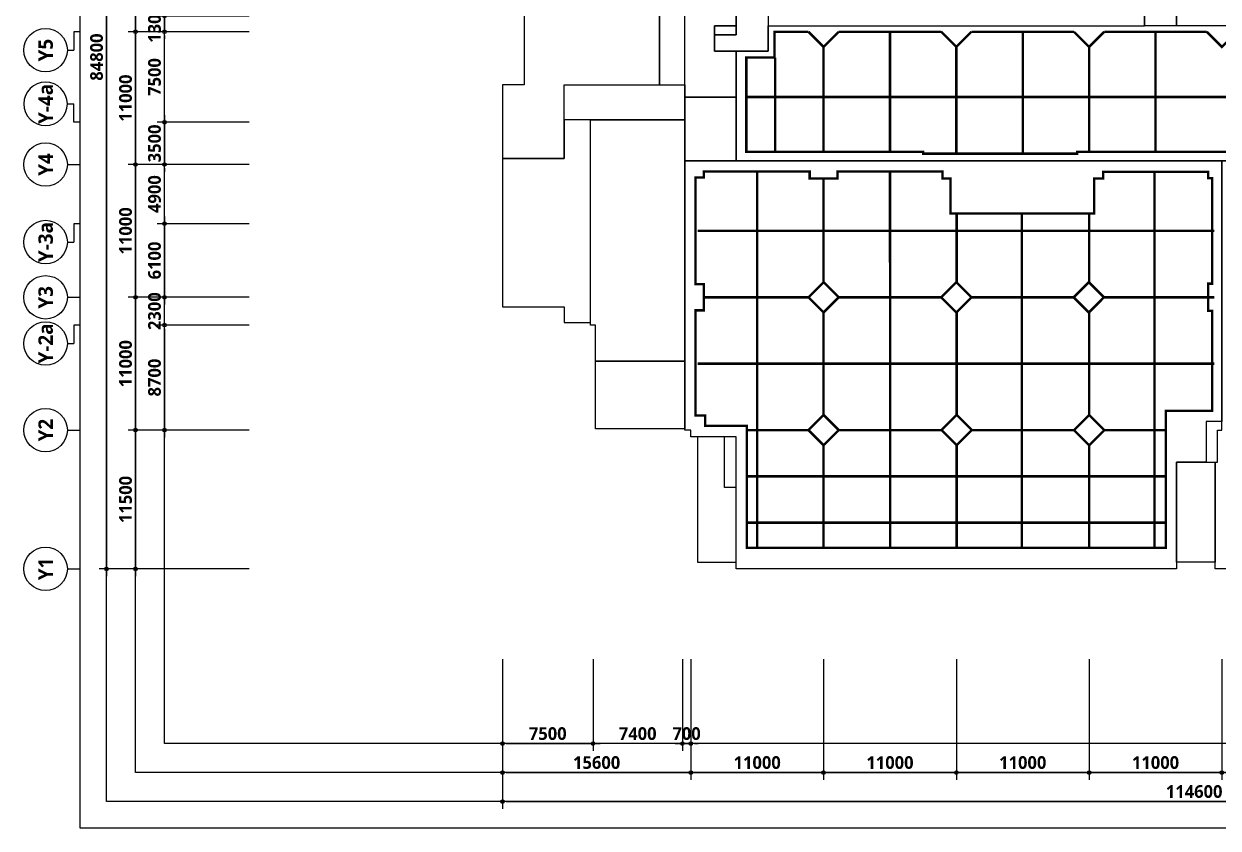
# Model space of a CAD drawing. Header units: millimetres. Extents: x -5354 to 997967, y -1313401 to 249081.
# Drawn here: x 11837 to 110773, y -1106397 to -1039776 of the extents above; entities that cross this region are included whole.
import ezdxf
from ezdxf.enums import TextEntityAlignment as Align

# ---------------------------------------------------------------- set-up
doc = ezdxf.new("R2010")
doc.units = ezdxf.units.MM
doc.header["$LTSCALE"] = 300
doc.header["$MEASUREMENT"] = 0
doc.header["$PDSIZE"] = -10
doc.linetypes.add('HIDDEN', pattern=[0.375, 0.25, -0.125])
doc.layers.get('0').update_dxf_attribs({"linetype": 'CONTINUOUS'})
doc.layers.get('Defpoints').update_dxf_attribs({"color": 153, "linetype": 'CONTINUOUS'})
for name, color, linetype in [('A-ANNO-TEXT1', 7, 'CONTINUOUS'), ('A-ST-AXIS-BUB', 7, 'CONTINUOUS'), ('A-ST-AXIS-DIM', 7, 'CONTINUOUS'), ('SAWCUT', 20, 'HIDDEN'), ('X-SEC-종$0$A-ST-AXIS-BUB', 7, 'CONTINUOUS')]:
    doc.layers.add(name, color=color, linetype=linetype)
doc.layers.add('Defpoint', color=161, linetype='CONTINUOUS', plot=False)
doc.layers.add('면적', color=210, linetype='CONTINUOUS', plot=False)
doc.styles.add('SH_대대리576', font='')
doc.styles.get('SH_대대리576').set_extended_font_data('NanumGothic', bold=True)
doc.dimstyles.new('SHP 600', dxfattribs={"dimscale": 300, "dimtxt": 3.5, "dimasz": 1, "dimexe": 2, "dimexo": 2, "dimgap": 1, "dimtad": 1, "dimdec": 0, "dimzin": 0, "dimdsep": 46, "dimtxsty": 'SH_대대리576', "dimblk": 'DIMDOT', "dimcen": 0.09, "dimclrt": 3, "dimadec": 0, "dimazin": 1, "dimtfac": 1, "dimtdec": 0, "dimtix": 1, "dimtmove": 2, "dimatfit": 0, "dimldrblk": 'DIMDOT', "dimfxl": 1, "dimtolj": 1, "dimtzin": 0, "dimarcsym": 0})

# ---------------------------------------------------------------- blocks, each defined once
blk = doc.blocks.new('DIMDOT')
at = {"color": 0}
blk.add_line((-2, 0), (2, 0), dxfattribs=at)
for radius in [0.5, 0.25]:
    blk.add_circle((0, 0), radius, dxfattribs=at)
blk = doc.blocks.new('*D831')
at = {"layer": 'A-ST-AXIS-DIM', "color": 0, "lineweight": -2, "transparency": 16777216}
for p, q in [((30487, -1000126), (18087, -1000126)), ((18687, -1000426), (18687, -1084626)), ((30487, -1084926), (18087, -1084926))]:
    blk.add_line(p, q, dxfattribs=at)
at = {"layer": 'Defpoints', "color": 0, "transparency": 16777216}
for p in [(31087, -1000126), (18687, -1084926), (31087, -1084926)]:
    blk.add_point(p, dxfattribs=at)
at = {"layer": 'A-ST-AXIS-DIM', "color": 0, "lineweight": -2, "transparency": 16777216, "xscale": 300, "yscale": 300, "zscale": 300}
for p, rotation in [((18687, -1000126), 90), ((18687, -1084926), 270)]:
    blk.add_blockref('DIMDOT', p, dxfattribs=dict(at, rotation=rotation))
at = {"layer": 'A-ST-AXIS-DIM', "color": 3, "transparency": 16777216, "insert": (17862, -1042526), "char_height": 1050, "attachment_point": 5, "rotation": 90, "style": 'SH_대대리576'}
blk.add_mtext('\\A1;84800', dxfattribs=at)
blk = doc.blocks.new('*D832')
at = {"layer": 'A-ST-AXIS-DIM', "color": 0, "lineweight": -2, "transparency": 16777216}
for p, q in [((30487, -1073426), (20487, -1073426)), ((21087, -1073726), (21087, -1084626)), ((30487, -1084926), (20487, -1084926))]:
    blk.add_line(p, q, dxfattribs=at)
at = {"layer": 'Defpoints', "color": 0, "transparency": 16777216}
for p in [(31087, -1073426), (21087, -1084926), (31087, -1084926)]:
    blk.add_point(p, dxfattribs=at)
at = {"layer": 'A-ST-AXIS-DIM', "color": 0, "lineweight": -2, "transparency": 16777216, "xscale": 300, "yscale": 300, "zscale": 300}
for p, rotation in [((21087, -1073426), 90), ((21087, -1084926), 270)]:
    blk.add_blockref('DIMDOT', p, dxfattribs=dict(at, rotation=rotation))
at = {"layer": 'A-ST-AXIS-DIM', "color": 3, "transparency": 16777216, "insert": (20262, -1079176), "char_height": 1050, "attachment_point": 5, "rotation": 90, "style": 'SH_대대리576'}
blk.add_mtext('\\A1;11500', dxfattribs=at)
blk = doc.blocks.new('*D833')
at = {"layer": 'A-ST-AXIS-DIM', "color": 0, "lineweight": -2, "transparency": 16777216}
for p, q in [((30487, -1062426), (20487, -1062426)), ((21087, -1062726), (21087, -1073126)), ((30487, -1073426), (20487, -1073426))]:
    blk.add_line(p, q, dxfattribs=at)
at = {"layer": 'Defpoints', "color": 0, "transparency": 16777216}
for p in [(31087, -1062426), (21087, -1073426), (31087, -1073426)]:
    blk.add_point(p, dxfattribs=at)
at = {"layer": 'A-ST-AXIS-DIM', "color": 0, "lineweight": -2, "transparency": 16777216, "xscale": 300, "yscale": 300, "zscale": 300}
for p, rotation in [((21087, -1062426), 90), ((21087, -1073426), 270)]:
    blk.add_blockref('DIMDOT', p, dxfattribs=dict(at, rotation=rotation))
at = {"layer": 'A-ST-AXIS-DIM', "color": 3, "transparency": 16777216, "insert": (20262, -1067926), "char_height": 1050, "attachment_point": 5, "rotation": 90, "style": 'SH_대대리576'}
blk.add_mtext('\\A1;11000', dxfattribs=at)
blk = doc.blocks.new('*D834')
at = {"layer": 'A-ST-AXIS-DIM', "color": 0, "lineweight": -2, "transparency": 16777216}
for p, q in [((30487, -1051426), (20487, -1051426)), ((21087, -1051726), (21087, -1062126)), ((30487, -1062426), (20487, -1062426))]:
    blk.add_line(p, q, dxfattribs=at)
at = {"layer": 'Defpoints', "color": 0, "transparency": 16777216}
for p in [(31087, -1051426), (21087, -1062426), (31087, -1062426)]:
    blk.add_point(p, dxfattribs=at)
at = {"layer": 'A-ST-AXIS-DIM', "color": 0, "lineweight": -2, "transparency": 16777216, "xscale": 300, "yscale": 300, "zscale": 300}
for p, rotation in [((21087, -1051426), 90), ((21087, -1062426), 270)]:
    blk.add_blockref('DIMDOT', p, dxfattribs=dict(at, rotation=rotation))
at = {"layer": 'A-ST-AXIS-DIM', "color": 3, "transparency": 16777216, "insert": (20262, -1056926), "char_height": 1050, "attachment_point": 5, "rotation": 90, "style": 'SH_대대리576'}
blk.add_mtext('\\A1;11000', dxfattribs=at)
blk = doc.blocks.new('*D835')
at = {"layer": 'A-ST-AXIS-DIM', "color": 0, "lineweight": -2, "transparency": 16777216}
for p, q in [((30487, -1040426), (20487, -1040426)), ((21087, -1040726), (21087, -1051126)), ((30487, -1051426), (20487, -1051426))]:
    blk.add_line(p, q, dxfattribs=at)
at = {"layer": 'Defpoints', "color": 0, "transparency": 16777216}
for p in [(31087, -1040426), (21087, -1051426), (31087, -1051426)]:
    blk.add_point(p, dxfattribs=at)
at = {"layer": 'A-ST-AXIS-DIM', "color": 0, "lineweight": -2, "transparency": 16777216, "xscale": 300, "yscale": 300, "zscale": 300}
for p, rotation in [((21087, -1040426), 90), ((21087, -1051426), 270)]:
    blk.add_blockref('DIMDOT', p, dxfattribs=dict(at, rotation=rotation))
at = {"layer": 'A-ST-AXIS-DIM', "color": 3, "transparency": 16777216, "insert": (20262, -1045926), "char_height": 1050, "attachment_point": 5, "rotation": 90, "style": 'SH_대대리576'}
blk.add_mtext('\\A1;11000', dxfattribs=at)
blk = doc.blocks.new('*D836')
at = {"layer": 'A-ST-AXIS-DIM', "color": 0, "lineweight": -2, "transparency": 16777216}
for p, q in [((30487, -1027926), (20487, -1027926)), ((21087, -1028226), (21087, -1040126)), ((30487, -1040426), (20487, -1040426))]:
    blk.add_line(p, q, dxfattribs=at)
at = {"layer": 'Defpoints', "color": 0, "transparency": 16777216}
for p in [(31087, -1027926), (21087, -1040426), (31087, -1040426)]:
    blk.add_point(p, dxfattribs=at)
at = {"layer": 'A-ST-AXIS-DIM', "color": 0, "lineweight": -2, "transparency": 16777216, "xscale": 300, "yscale": 300, "zscale": 300}
for p, rotation in [((21087, -1027926), 90), ((21087, -1040426), 270)]:
    blk.add_blockref('DIMDOT', p, dxfattribs=dict(at, rotation=rotation))
at = {"layer": 'A-ST-AXIS-DIM', "color": 3, "transparency": 16777216, "insert": (20262, -1034176), "char_height": 1050, "attachment_point": 5, "rotation": 90, "style": 'SH_대대리576'}
blk.add_mtext('\\A1;12500', dxfattribs=at)
blk = doc.blocks.new('A-ST-AXIS-BUB-1')
at = {"layer": 'A-ST-AXIS-BUB'}
blk.add_line((0, 350), (0, 0), dxfattribs=at)
blk.add_circle((0, 950), 600, dxfattribs=at)
blk = doc.blocks.new('*D858')
at = {"layer": 'A-ST-AXIS-DIM', "color": 0, "lineweight": -2, "transparency": 16777216}
for p, q in [((51487, -1092397), (51487, -1102397)), ((67087, -1092397), (67087, -1102397)), ((51787, -1101797), (66787, -1101797))]:
    blk.add_line(p, q, dxfattribs=at)
at = {"layer": 'Defpoints', "color": 0, "transparency": 16777216}
for p in [(51487, -1091797), (67087, -1091797), (67087, -1101797)]:
    blk.add_point(p, dxfattribs=at)
at = {"layer": 'A-ST-AXIS-DIM', "color": 0, "lineweight": -2, "transparency": 16777216, "xscale": 300, "yscale": 300, "zscale": 300, "rotation": 180}
blk.add_blockref('DIMDOT', (51487, -1101797), dxfattribs=at)
at = {"layer": 'A-ST-AXIS-DIM', "color": 0, "lineweight": -2, "transparency": 16777216, "xscale": 300, "yscale": 300, "zscale": 300}
blk.add_blockref('DIMDOT', (67087, -1101797), dxfattribs=at)
at = {"layer": 'A-ST-AXIS-DIM', "color": 3, "transparency": 16777216, "insert": (59287, -1100972), "char_height": 1050, "attachment_point": 5, "style": 'SH_대대리576'}
blk.add_mtext('\\A1;15600', dxfattribs=at)
blk = doc.blocks.new('*D859')
at = {"layer": 'A-ST-AXIS-DIM', "color": 0, "lineweight": -2, "transparency": 16777216}
for p, q in [((67087, -1092397), (67087, -1102397)), ((78087, -1092397), (78087, -1102397)), ((67387, -1101797), (77787, -1101797))]:
    blk.add_line(p, q, dxfattribs=at)
at = {"layer": 'Defpoints', "color": 0, "transparency": 16777216}
for p in [(67087, -1091797), (78087, -1091797), (78087, -1101797)]:
    blk.add_point(p, dxfattribs=at)
at = {"layer": 'A-ST-AXIS-DIM', "color": 0, "lineweight": -2, "transparency": 16777216, "xscale": 300, "yscale": 300, "zscale": 300, "rotation": 180}
blk.add_blockref('DIMDOT', (67087, -1101797), dxfattribs=at)
at = {"layer": 'A-ST-AXIS-DIM', "color": 0, "lineweight": -2, "transparency": 16777216, "xscale": 300, "yscale": 300, "zscale": 300}
blk.add_blockref('DIMDOT', (78087, -1101797), dxfattribs=at)
at = {"layer": 'A-ST-AXIS-DIM', "color": 3, "transparency": 16777216, "insert": (72587, -1100972), "char_height": 1050, "attachment_point": 5, "style": 'SH_대대리576'}
blk.add_mtext('\\A1;11000', dxfattribs=at)
blk = doc.blocks.new('*D860')
at = {"layer": 'A-ST-AXIS-DIM', "color": 0, "lineweight": -2, "transparency": 16777216}
for p, q in [((78087, -1092397), (78087, -1102397)), ((89087, -1092397), (89087, -1102397)), ((78387, -1101797), (88787, -1101797))]:
    blk.add_line(p, q, dxfattribs=at)
at = {"layer": 'Defpoints', "color": 0, "transparency": 16777216}
for p in [(78087, -1091797), (89087, -1091797), (89087, -1101797)]:
    blk.add_point(p, dxfattribs=at)
at = {"layer": 'A-ST-AXIS-DIM', "color": 0, "lineweight": -2, "transparency": 16777216, "xscale": 300, "yscale": 300, "zscale": 300, "rotation": 180}
blk.add_blockref('DIMDOT', (78087, -1101797), dxfattribs=at)
at = {"layer": 'A-ST-AXIS-DIM', "color": 0, "lineweight": -2, "transparency": 16777216, "xscale": 300, "yscale": 300, "zscale": 300}
blk.add_blockref('DIMDOT', (89087, -1101797), dxfattribs=at)
at = {"layer": 'A-ST-AXIS-DIM', "color": 3, "transparency": 16777216, "insert": (83587, -1100972), "char_height": 1050, "attachment_point": 5, "style": 'SH_대대리576'}
blk.add_mtext('\\A1;11000', dxfattribs=at)
blk = doc.blocks.new('*D861')
at = {"layer": 'A-ST-AXIS-DIM', "color": 0, "lineweight": -2, "transparency": 16777216}
for p, q in [((89087, -1092397), (89087, -1102397)), ((100087, -1092397), (100087, -1102397)), ((89387, -1101797), (99787, -1101797))]:
    blk.add_line(p, q, dxfattribs=at)
at = {"layer": 'Defpoints', "color": 0, "transparency": 16777216}
for p in [(89087, -1091797), (100087, -1091797), (100087, -1101797)]:
    blk.add_point(p, dxfattribs=at)
at = {"layer": 'A-ST-AXIS-DIM', "color": 0, "lineweight": -2, "transparency": 16777216, "xscale": 300, "yscale": 300, "zscale": 300, "rotation": 180}
blk.add_blockref('DIMDOT', (89087, -1101797), dxfattribs=at)
at = {"layer": 'A-ST-AXIS-DIM', "color": 0, "lineweight": -2, "transparency": 16777216, "xscale": 300, "yscale": 300, "zscale": 300}
blk.add_blockref('DIMDOT', (100087, -1101797), dxfattribs=at)
at = {"layer": 'A-ST-AXIS-DIM', "color": 3, "transparency": 16777216, "insert": (94587, -1100972), "char_height": 1050, "attachment_point": 5, "style": 'SH_대대리576'}
blk.add_mtext('\\A1;11000', dxfattribs=at)
blk = doc.blocks.new('*D862')
at = {"layer": 'A-ST-AXIS-DIM', "color": 0, "lineweight": -2, "transparency": 16777216}
for p, q in [((100087, -1092397), (100087, -1102397)), ((111087, -1092397), (111087, -1102397)), ((100387, -1101797), (110787, -1101797))]:
    blk.add_line(p, q, dxfattribs=at)
at = {"layer": 'Defpoints', "color": 0, "transparency": 16777216}
for p in [(100087, -1091797), (111087, -1091797), (111087, -1101797)]:
    blk.add_point(p, dxfattribs=at)
at = {"layer": 'A-ST-AXIS-DIM', "color": 0, "lineweight": -2, "transparency": 16777216, "xscale": 300, "yscale": 300, "zscale": 300, "rotation": 180}
blk.add_blockref('DIMDOT', (100087, -1101797), dxfattribs=at)
at = {"layer": 'A-ST-AXIS-DIM', "color": 0, "lineweight": -2, "transparency": 16777216, "xscale": 300, "yscale": 300, "zscale": 300}
blk.add_blockref('DIMDOT', (111087, -1101797), dxfattribs=at)
at = {"layer": 'A-ST-AXIS-DIM', "color": 3, "transparency": 16777216, "insert": (105587, -1100972), "char_height": 1050, "attachment_point": 5, "style": 'SH_대대리576'}
blk.add_mtext('\\A1;11000', dxfattribs=at)
blk = doc.blocks.new('*D863')
at = {"layer": 'A-ST-AXIS-DIM', "color": 0, "lineweight": -2, "transparency": 16777216}
for p, q in [((111087, -1092397), (111087, -1102397)), ((122087, -1092397), (122087, -1102397)), ((111387, -1101797), (121787, -1101797))]:
    blk.add_line(p, q, dxfattribs=at)
at = {"layer": 'Defpoints', "color": 0, "transparency": 16777216}
for p in [(111087, -1091797), (122087, -1091797), (122087, -1101797)]:
    blk.add_point(p, dxfattribs=at)
at = {"layer": 'A-ST-AXIS-DIM', "color": 0, "lineweight": -2, "transparency": 16777216, "xscale": 300, "yscale": 300, "zscale": 300, "rotation": 180}
blk.add_blockref('DIMDOT', (111087, -1101797), dxfattribs=at)
at = {"layer": 'A-ST-AXIS-DIM', "color": 0, "lineweight": -2, "transparency": 16777216, "xscale": 300, "yscale": 300, "zscale": 300}
blk.add_blockref('DIMDOT', (122087, -1101797), dxfattribs=at)
at = {"layer": 'A-ST-AXIS-DIM', "color": 3, "transparency": 16777216, "insert": (116587, -1100972), "char_height": 1050, "attachment_point": 5, "style": 'SH_대대리576'}
blk.add_mtext('\\A1;11000', dxfattribs=at)
blk = doc.blocks.new('*D870')
at = {"layer": 'A-ST-AXIS-DIM', "color": 0, "lineweight": -2, "transparency": 16777216}
for p, q in [((51487, -1092397), (51487, -1104797)), ((166087, -1092397), (166087, -1104797)), ((51787, -1104197), (165787, -1104197))]:
    blk.add_line(p, q, dxfattribs=at)
at = {"layer": 'Defpoints', "color": 0, "transparency": 16777216}
for p in [(51487, -1091797), (166087, -1091797), (166087, -1104197)]:
    blk.add_point(p, dxfattribs=at)
at = {"layer": 'A-ST-AXIS-DIM', "color": 0, "lineweight": -2, "transparency": 16777216, "xscale": 300, "yscale": 300, "zscale": 300, "rotation": 180}
blk.add_blockref('DIMDOT', (51487, -1104197), dxfattribs=at)
at = {"layer": 'A-ST-AXIS-DIM', "color": 0, "lineweight": -2, "transparency": 16777216, "xscale": 300, "yscale": 300, "zscale": 300}
blk.add_blockref('DIMDOT', (166087, -1104197), dxfattribs=at)
at = {"layer": 'A-ST-AXIS-DIM', "color": 3, "transparency": 16777216, "insert": (108787, -1103372), "char_height": 1050, "attachment_point": 5, "style": 'SH_대대리576'}
blk.add_mtext('\\A1;114600', dxfattribs=at)
blk = doc.blocks.new('A-ST-AXIS-BUB-2')
at = {"layer": 'X-SEC-종$0$A-ST-AXIS-BUB'}
blk.add_line((1800, 1050, -103000), (1800, 525, -103000), dxfattribs=at)
at = {"layer": 'X-SEC-종$0$A-ST-AXIS-BUB', "elevation": -103000}
blk.add_lwpolyline([(3323, 0), (3323, 525), (1800, 525)], dxfattribs=at)
at = {"layer": 'X-SEC-종$0$A-ST-AXIS-BUB'}
blk.add_circle((1800, 2850, -103000), 1800, dxfattribs=at)
blk = doc.blocks.new('*D940')
at = {"layer": 'A-ST-AXIS-DIM', "color": 0, "lineweight": -2, "transparency": 16777216}
for p, q in [((30487, -1062426), (22887, -1062426)), ((23487, -1062126), (23487, -1061826)), ((23487, -1064726), (23487, -1062426)), ((30487, -1064726), (22887, -1064726)), ((23487, -1065026), (23487, -1065326))]:
    blk.add_line(p, q, dxfattribs=at)
at = {"layer": 'Defpoints', "color": 0, "transparency": 16777216}
for p in [(23487, -1062426), (31087, -1062426), (31087, -1064726)]:
    blk.add_point(p, dxfattribs=at)
at = {"layer": 'A-ST-AXIS-DIM', "color": 0, "lineweight": -2, "transparency": 16777216, "xscale": 300, "yscale": 300, "zscale": 300}
for p, rotation in [((23487, -1062426), 270), ((23487, -1064726), 90)]:
    blk.add_blockref('DIMDOT', p, dxfattribs=dict(at, rotation=rotation))
at = {"layer": 'A-ST-AXIS-DIM', "color": 3, "transparency": 16777216, "insert": (22662, -1063576), "char_height": 1050, "attachment_point": 5, "rotation": 90, "style": 'SH_대대리576'}
blk.add_mtext('\\A1;2300', dxfattribs=at)
blk = doc.blocks.new('*D941')
at = {"layer": 'A-ST-AXIS-DIM', "color": 0, "lineweight": -2, "transparency": 16777216}
for p, q in [((30487, -1064726), (22887, -1064726)), ((23487, -1065026), (23487, -1073126)), ((30487, -1073426), (22887, -1073426))]:
    blk.add_line(p, q, dxfattribs=at)
at = {"layer": 'Defpoints', "color": 0, "transparency": 16777216}
for p in [(31087, -1064726), (23487, -1073426), (31087, -1073426)]:
    blk.add_point(p, dxfattribs=at)
at = {"layer": 'A-ST-AXIS-DIM', "color": 0, "lineweight": -2, "transparency": 16777216, "xscale": 300, "yscale": 300, "zscale": 300}
for p, rotation in [((23487, -1064726), 90), ((23487, -1073426), 270)]:
    blk.add_blockref('DIMDOT', p, dxfattribs=dict(at, rotation=rotation))
at = {"layer": 'A-ST-AXIS-DIM', "color": 3, "transparency": 16777216, "insert": (22662, -1069076), "char_height": 1050, "attachment_point": 5, "rotation": 90, "style": 'SH_대대리576'}
blk.add_mtext('\\A1;8700', dxfattribs=at)
blk = doc.blocks.new('*D942')
at = {"layer": 'A-ST-AXIS-DIM', "color": 0, "lineweight": -2, "transparency": 16777216}
for p, q in [((30487, -1056326), (22887, -1056326)), ((23487, -1056626), (23487, -1062126)), ((30487, -1062426), (22887, -1062426))]:
    blk.add_line(p, q, dxfattribs=at)
at = {"layer": 'Defpoints', "color": 0, "transparency": 16777216}
for p in [(31087, -1056326), (23487, -1062426), (31087, -1062426)]:
    blk.add_point(p, dxfattribs=at)
at = {"layer": 'A-ST-AXIS-DIM', "color": 0, "lineweight": -2, "transparency": 16777216, "xscale": 300, "yscale": 300, "zscale": 300}
for p, rotation in [((23487, -1056326), 90), ((23487, -1062426), 270)]:
    blk.add_blockref('DIMDOT', p, dxfattribs=dict(at, rotation=rotation))
at = {"layer": 'A-ST-AXIS-DIM', "color": 3, "transparency": 16777216, "insert": (22662, -1059376), "char_height": 1050, "attachment_point": 5, "rotation": 90, "style": 'SH_대대리576'}
blk.add_mtext('\\A1;6100', dxfattribs=at)
blk = doc.blocks.new('*D943')
at = {"layer": 'A-ST-AXIS-DIM', "color": 0, "lineweight": -2, "transparency": 16777216}
for p, q in [((30487, -1051426), (22887, -1051426)), ((23487, -1056026), (23487, -1051726)), ((30487, -1056326), (22887, -1056326))]:
    blk.add_line(p, q, dxfattribs=at)
at = {"layer": 'Defpoints', "color": 0, "transparency": 16777216}
for p in [(23487, -1051426), (31087, -1051426), (31087, -1056326)]:
    blk.add_point(p, dxfattribs=at)
at = {"layer": 'A-ST-AXIS-DIM', "color": 0, "lineweight": -2, "transparency": 16777216, "xscale": 300, "yscale": 300, "zscale": 300}
for p, rotation in [((23487, -1051426), 90), ((23487, -1056326), 270)]:
    blk.add_blockref('DIMDOT', p, dxfattribs=dict(at, rotation=rotation))
at = {"layer": 'A-ST-AXIS-DIM', "color": 3, "transparency": 16777216, "insert": (22662, -1053876), "char_height": 1050, "attachment_point": 5, "rotation": 90, "style": 'SH_대대리576'}
blk.add_mtext('\\A1;4900', dxfattribs=at)
blk = doc.blocks.new('*D944')
at = {"layer": 'A-ST-AXIS-DIM', "color": 0, "lineweight": -2, "transparency": 16777216}
for p, q in [((23487, -1047626), (23487, -1047326)), ((30487, -1047926), (22887, -1047926)), ((23487, -1047926), (23487, -1051426)), ((30487, -1051426), (22887, -1051426)), ((23487, -1051726), (23487, -1052026))]:
    blk.add_line(p, q, dxfattribs=at)
at = {"layer": 'Defpoints', "color": 0, "transparency": 16777216}
for p in [(31087, -1047926), (23487, -1051426), (31087, -1051426)]:
    blk.add_point(p, dxfattribs=at)
at = {"layer": 'A-ST-AXIS-DIM', "color": 0, "lineweight": -2, "transparency": 16777216, "xscale": 300, "yscale": 300, "zscale": 300}
for p, rotation in [((23487, -1047926), 270), ((23487, -1051426), 90)]:
    blk.add_blockref('DIMDOT', p, dxfattribs=dict(at, rotation=rotation))
at = {"layer": 'A-ST-AXIS-DIM', "color": 3, "transparency": 16777216, "insert": (22662, -1049676), "char_height": 1050, "attachment_point": 5, "rotation": 90, "style": 'SH_대대리576'}
blk.add_mtext('\\A1;3500', dxfattribs=at)
blk = doc.blocks.new('*D945')
at = {"layer": 'A-ST-AXIS-DIM', "color": 0, "lineweight": -2, "transparency": 16777216}
for p, q in [((30487, -1040426), (22887, -1040426)), ((23487, -1047626), (23487, -1040726)), ((30487, -1047926), (22887, -1047926))]:
    blk.add_line(p, q, dxfattribs=at)
at = {"layer": 'Defpoints', "color": 0, "transparency": 16777216}
for p in [(23487, -1040426), (31087, -1040426), (31087, -1047926)]:
    blk.add_point(p, dxfattribs=at)
at = {"layer": 'A-ST-AXIS-DIM', "color": 0, "lineweight": -2, "transparency": 16777216, "xscale": 300, "yscale": 300, "zscale": 300}
for p, rotation in [((23487, -1040426), 90), ((23487, -1047926), 270)]:
    blk.add_blockref('DIMDOT', p, dxfattribs=dict(at, rotation=rotation))
at = {"layer": 'A-ST-AXIS-DIM', "color": 3, "transparency": 16777216, "insert": (22662, -1044176), "char_height": 1050, "attachment_point": 5, "rotation": 90, "style": 'SH_대대리576'}
blk.add_mtext('\\A1;7500', dxfattribs=at)
blk = doc.blocks.new('*D946')
at = {"layer": 'A-ST-AXIS-DIM', "color": 0, "lineweight": -2, "transparency": 16777216}
for p, q in [((23487, -1038826), (23487, -1038526)), ((30487, -1039126), (22887, -1039126)), ((23487, -1039126), (23487, -1040426)), ((30487, -1040426), (22887, -1040426)), ((23487, -1040726), (23487, -1041026))]:
    blk.add_line(p, q, dxfattribs=at)
at = {"layer": 'Defpoints', "color": 0, "transparency": 16777216}
for p in [(31087, -1039126), (23487, -1040426), (31087, -1040426)]:
    blk.add_point(p, dxfattribs=at)
at = {"layer": 'A-ST-AXIS-DIM', "color": 0, "lineweight": -2, "transparency": 16777216, "xscale": 300, "yscale": 300, "zscale": 300}
for p, rotation in [((23487, -1039126), 270), ((23487, -1040426), 90)]:
    blk.add_blockref('DIMDOT', p, dxfattribs=dict(at, rotation=rotation))
at = {"layer": 'A-ST-AXIS-DIM', "color": 3, "transparency": 16777216, "insert": (22662, -1039776), "char_height": 1050, "attachment_point": 5, "rotation": 90, "style": 'SH_대대리576'}
blk.add_mtext('\\A1;1300', dxfattribs=at)
blk = doc.blocks.new('*D966')
at = {"layer": 'A-ST-AXIS-DIM', "color": 0, "lineweight": -2, "transparency": 16777216}
for p, q in [((51487, -1092397), (51487, -1099997)), ((58987, -1092397), (58987, -1099997)), ((51787, -1099397), (58687, -1099397))]:
    blk.add_line(p, q, dxfattribs=at)
at = {"layer": 'Defpoints', "color": 0, "transparency": 16777216}
for p in [(51487, -1091797), (58987, -1091797), (58987, -1099397)]:
    blk.add_point(p, dxfattribs=at)
at = {"layer": 'A-ST-AXIS-DIM', "color": 0, "lineweight": -2, "transparency": 16777216, "xscale": 300, "yscale": 300, "zscale": 300, "rotation": 180}
blk.add_blockref('DIMDOT', (51487, -1099397), dxfattribs=at)
at = {"layer": 'A-ST-AXIS-DIM', "color": 0, "lineweight": -2, "transparency": 16777216, "xscale": 300, "yscale": 300, "zscale": 300}
blk.add_blockref('DIMDOT', (58987, -1099397), dxfattribs=at)
at = {"layer": 'A-ST-AXIS-DIM', "color": 3, "transparency": 16777216, "insert": (55237, -1098572), "char_height": 1050, "attachment_point": 5, "style": 'SH_대대리576'}
blk.add_mtext('\\A1;7500', dxfattribs=at)
blk = doc.blocks.new('*D967')
at = {"layer": 'A-ST-AXIS-DIM', "color": 0, "lineweight": -2, "transparency": 16777216}
for p, q in [((58987, -1092397), (58987, -1099997)), ((66387, -1092397), (66387, -1099997)), ((66087, -1099397), (59287, -1099397))]:
    blk.add_line(p, q, dxfattribs=at)
at = {"layer": 'Defpoints', "color": 0, "transparency": 16777216}
for p in [(58987, -1091797), (66387, -1091797), (58987, -1099397)]:
    blk.add_point(p, dxfattribs=at)
at = {"layer": 'A-ST-AXIS-DIM', "color": 0, "lineweight": -2, "transparency": 16777216, "xscale": 300, "yscale": 300, "zscale": 300, "rotation": 180}
blk.add_blockref('DIMDOT', (58987, -1099397), dxfattribs=at)
at = {"layer": 'A-ST-AXIS-DIM', "color": 0, "lineweight": -2, "transparency": 16777216, "xscale": 300, "yscale": 300, "zscale": 300}
blk.add_blockref('DIMDOT', (66387, -1099397), dxfattribs=at)
at = {"layer": 'A-ST-AXIS-DIM', "color": 3, "transparency": 16777216, "insert": (62687, -1098572), "char_height": 1050, "attachment_point": 5, "style": 'SH_대대리576'}
blk.add_mtext('\\A1;7400', dxfattribs=at)
blk = doc.blocks.new('*D968')
at = {"layer": 'A-ST-AXIS-DIM', "color": 0, "lineweight": -2, "transparency": 16777216}
for p, q in [((66387, -1092397), (66387, -1099997)), ((67087, -1092397), (67087, -1099997)), ((66087, -1099397), (65787, -1099397)), ((66387, -1099397), (67087, -1099397)), ((67387, -1099397), (67687, -1099397))]:
    blk.add_line(p, q, dxfattribs=at)
at = {"layer": 'Defpoints', "color": 0, "transparency": 16777216}
for p in [(66387, -1091797), (67087, -1091797), (67087, -1099397)]:
    blk.add_point(p, dxfattribs=at)
at = {"layer": 'A-ST-AXIS-DIM', "color": 0, "lineweight": -2, "transparency": 16777216, "xscale": 300, "yscale": 300, "zscale": 300}
blk.add_blockref('DIMDOT', (66387, -1099397), dxfattribs=at)
at = {"layer": 'A-ST-AXIS-DIM', "color": 0, "lineweight": -2, "transparency": 16777216, "xscale": 300, "yscale": 300, "zscale": 300, "rotation": 180}
blk.add_blockref('DIMDOT', (67087, -1099397), dxfattribs=at)
at = {"layer": 'A-ST-AXIS-DIM', "color": 3, "transparency": 16777216, "insert": (66737, -1098572), "char_height": 1050, "attachment_point": 5, "style": 'SH_대대리576'}
blk.add_mtext('\\A1;700', dxfattribs=at)
blk = doc.blocks.new('G$C67953E58')
at = {"layer": '면적'}
for points in [[(95200, 72300), (54600, 72300), (54600, 84800), (48600, 84800), (0, 84800), (0, 46000), (1300, 46000), (1800, 46000), (13000, 46000), (13000, 40100), (15100, 40100), (15100, 48150), (16150, 48150), (16150, 50250), (16150, 56700), (19350, 56700), (19350, 56700), (19350, 57000), (55850, 57000), (55850, 56700), (55850, 56700), (59100, 56700), (59100, 57000), (95200, 57000)], [(16150, 56700), (19350, 56700), (19350, 50250), (16150, 50250)], [(19350, 56700), (19350, 51920), (22000, 51920), (22000, 45000), (53200, 45000), (53200, 51920), (55850, 51920), (55850, 56700), (55850, 56700), (55850, 57000), (19350, 57000), (19350, 56700)], [(55850, 56700), (59050, 56700), (59050, 50250), (55850, 50250)], [(59100, 57000), (59100, 56700), (59050, 56700), (59050, 48025), (60100, 48025), (60100, 45000), (108200, 45000), (108200, 51920), (110850, 51920), (110850, 56450), (110850, 56450), (110850, 57000)], [(110850, 56450), (114050, 56450), (114050, 50250), (110850, 50250)], [(17570, 42890), (17570, 44250), (19350, 44250), (19350, 51920), (22000, 51920), (22000, 45000), (22000, 45000), (22000, 42890), (19350, 42890), (19350, 42890)], [(53200, 45025), (55850, 45025), (55850, 51920), (53200, 51920)], [(110850, 45025), (108200, 45025), (108200, 51920), (110850, 51920)], [(19350, 48150), (16150, 48150), (16150, 50250), (19350, 50250)], [(55850, 50250), (59050, 50250), (59050, 48150), (55850, 48150)], [(110850, 50250), (114050, 50250), (114050, 48150), (110850, 48150)], [(15100, 48150), (19350, 48150), (19350, 45000), (17570, 45000), (17570, 42890), (19350, 42890), (19350, 39090), (15100, 39090)], [(55850, 48150), (55850, 45025), (60100, 45025), (60100, 48025), (59050, 48025), (59050, 48150)], [(110850, 48150), (114600, 48150), (114600, 45025), (110850, 45025)], [(0, 40100), (0, 34000), (5100, 34000), (5100, 40100), (13000, 40100), (13000, 46000), (1800, 46000), (1800, 40100)], [(17570, 45000), (19350, 45000), (19350, 44250), (17570, 44250)], [(19350, 33800), (19350, 42890), (22000, 42890), (22000, 45000), (53200, 45000), (53200, 45025), (60100, 45025), (60100, 45000), (108200, 45000), (108200, 45025), (114600, 45025), (114600, 33800)], [(110200, 45025), (114600, 45025), (114600, 33800), (110200, 33800)], [(5100, 40100), (15100, 40100), (15100, 37200), (5100, 37200)], [(15100, 39090), (19350, 39090), (19350, 33800), (15100, 33800)], [(0, 34000), (0, 21700), (5100, 21700), (5100, 20400), (7300, 20400), (7300, 37200), (5100, 37200), (5100, 34000), (0, 34000)], [(7700, 17200), (7700, 20200), (7300, 20200), (7300, 37200), (15100, 37200), (15100, 17200)], [(15100, 33800), (59600, 33800), (59600, 12200), (58300, 12200), (58300, 8850), (55850, 8850), (55850, 0), (19350, 0), (19350, 10950), (15600, 10950), (15600, 11500), (15100, 11500)], [(59600, 33800), (114600, 33800), (114600, 11500), (103600, 0), (59050, 0), (59050, 8850), (59225, 8850), (59225, 11500), (59600, 11500)], [(7700, 17200), (15100, 17200), (15100, 11600), (7700, 11600), (7700, 17200)], [(58300, 8850), (59225, 8850), (59225, 11500), (59600, 11500), (59600, 12200), (58300, 12200)], [(18400, 10950), (16150, 10950), (16150, 550), (19350, 550), (19350, 6750), (18400, 6750)], [(59050, 550), (55850, 550), (55850, 8850), (59050, 8850)]]:
    blk.add_lwpolyline(points, close=True, dxfattribs=at)
blk.add_lwpolyline([(54600, 72300), (15600, 72300), (15600, 57000), (16150, 57000), (16150, 56700)], dxfattribs=at)

msp = doc.modelspace()

# ---------------------------------------------------------------- linework, layer by layer
at = {"layer": 'Defpoint'}
for points in [[(187687.2, -1106397.4), (16487.2, -1106397.4), (16487.2, -977825.9), (187687.2, -977825.9)], [(185487.2, -1104197.4), (18687.2, -1104197.4), (18687.2, -980025.9), (185487.2, -980025.9)], [(183087.2, -1101797.4), (21087.2, -1101797.4), (21087.2, -982425.9), (183087.2, -982425.9)], [(180687.2, -1099397.4), (23487.2, -1099397.4), (23487.2, -984825.9), (180687.2, -984825.9)]]:
    msp.add_lwpolyline(points, close=True, dxfattribs=at)
at = {"layer": 'SAWCUT', "linetype": 'ByBlock', "ltscale": 5, "const_width": 200, "elevation": 103000}
for points in [[(76831.8, -1040425.9), (74012.2, -1040425.9), (74012.2, -1042560.9), (71687.2, -1042560.9), (71687.2, -1050375.9), (86345.3, -1050375.9), (86345.3, -1050525.9), (99087.2, -1050525.9), (99087.2, -1050375.9), (119987.2, -1050375.9), (119987.2, -1050525.9), (129187.2, -1050525.9), (129187.2, -1050375.9), (147987.2, -1050375.9), (147987.2, -1050525.9), (157187.2, -1050525.9), (157187.2, -1050375.9), (160837.2, -1050375.9), (160837.2, -1040425.9), (156342.6, -1040425.9)], [(87831.8, -1040425.9), (79342.6, -1040425.9)], [(98831.8, -1040425.9), (90342.6, -1040425.9)], [(109831.8, -1040425.9), (101342.6, -1040425.9)], [(71687.2, -1045835.9), (160837.2, -1045835.9)], [(83587.6, -1051996.9), (83611.8, -1083175.9)], [(105512.2, -1052021.9), (105512.2, -1083175.9)], [(89112.2, -1055475.9), (89112.2, -1061195.5)], [(94512.2, -1055475.9), (94512.2, -1083175.9)], [(100087.2, -1055475.9), (100087.2, -1061195.5)], [(89112.2, -1063656.4), (89112.2, -1072170.5)], [(100087.2, -1063656.4), (100087.2, -1072170.5)], [(89112.2, -1074681.4), (89112.2, -1083175.9)], [(100087.2, -1074681.4), (100087.2, -1083175.9)]]:
    msp.add_lwpolyline(points, dxfattribs=at)
at = {"layer": 'SAWCUT', "linetype": 'ByBlock', "ltscale": 5, "const_width": 200}
for points in [[(76831.8, -1040425.9), (78087.2, -1041681.4), (79342.6, -1040425.9)], [(83587.2, -1040425.9), (83587.2, -1050375.9)], [(87831.8, -1040425.9), (89087.2, -1041681.4), (90342.6, -1040425.9)], [(94587.2, -1040425.9), (94587.2, -1050525.9)], [(98831.8, -1040425.9), (100087.2, -1041681.4), (101342.6, -1040425.9)], [(105587.2, -1040425.9), (105587.2, -1050375.9)], [(109831.8, -1040425.9), (111087.2, -1041681.4), (112342.6, -1040425.9)], [(78087.2, -1041681.4), (78087.2, -1050375.9)], [(89087.2, -1041681.4), (89087.2, -1050525.9)], [(100087.2, -1041681.4), (100087.2, -1050375.9)], [(74087.2, -1042560.9), (74087.2, -1050375.9)], [(72587.2, -1052079.9), (72587.2, -1083175.9)], [(78087.2, -1052579.9), (78087.2, -1061170.5)], [(67666.2, -1056925.9), (110458.2, -1056925.9)], [(68166.2, -1062425.9), (76831.8, -1062425.9)], [(79342.6, -1062425.9), (87831.8, -1062425.9)], [(90342.6, -1062425.9), (98806.8, -1062425.9)], [(101317.6, -1062425.9), (110458.2, -1062425.9)], [(78087.2, -1063681.4), (78087.2, -1072170.5)], [(67666.2, -1067925.9), (110458.2, -1067925.9)], [(71737.2, -1073425.9), (76831.8, -1073425.9)], [(79342.6, -1073425.9), (87856.8, -1073425.9)], [(90367.6, -1073425.9), (98831.8, -1073425.9)], [(101342.6, -1073425.9), (106437.2, -1073425.9)], [(78087.2, -1074681.4), (78087.2, -1083175.9)], [(71737.2, -1077258.9), (106437.2, -1077258.9)], [(71737.2, -1081091.9), (106437.2, -1081091.9)]]:
    msp.add_lwpolyline(points, dxfattribs=at)
at = {"layer": 'SAWCUT', "linetype": 'ByBlock', "ltscale": 5, "const_width": 200, "elevation": 103000}
for points in [[(68166.2, -1051996.9), (68166.2, -1052504.9), (67487.2, -1052504.9), (67487.2, -1061346.9), (68166.2, -1061346.9), (68166.2, -1063504.9), (67487.2, -1063504.9), (67487.2, -1072225.9), (68287.2, -1072225.9), (68287.2, -1073075.9), (71737.2, -1073075.9), (71737.2, -1083175.9), (106437.2, -1083175.9), (106437.2, -1071825.9), (110274.7, -1071825.9), (110274.7, -1063554.9), (109958.2, -1063554.9), (109958.2, -1061296.9), (110274.7, -1061296.9), (110274.7, -1052554.9), (109958.2, -1052554.9), (109958.2, -1052021.9), (101241.2, -1052021.9), (101241.2, -1052579.9), (100512.2, -1052579.9), (100512.2, -1055475.9), (92667.2, -1055475.9), (92667.2, -1055475.9), (92667.2, -1055475.9), (92667.2, -1055475.9), (92667.2, -1055475.9), (92667.2, -1055475.9), (92667.2, -1055475.9), (92667.2, -1055475.9), (92667.2, -1055475.9), (92667.2, -1055475.9), (90607.2, -1055475.9), (90607.2, -1055475.9), (88612.2, -1055475.9), (88612.2, -1052579.9), (87933.2, -1052579.9), (87933.2, -1051996.9), (79241.2, -1051996.9), (79241.2, -1052579.9), (76933.2, -1052579.9), (76933.2, -1051996.9)], [(78087.2, -1061170.5), (76831.8, -1062425.9), (78087.2, -1063681.4), (79342.6, -1062425.9)], [(89087.2, -1061170.5), (87831.8, -1062425.9), (89087.2, -1063681.4), (90342.6, -1062425.9)], [(100062.2, -1061170.5), (98806.8, -1062425.9), (100062.2, -1063681.4), (101317.6, -1062425.9)], [(78087.2, -1072170.5), (76831.8, -1073425.9), (78087.2, -1074681.4), (79342.6, -1073425.9)], [(89112.2, -1072170.5), (87856.8, -1073425.9), (89112.2, -1074681.4), (90367.6, -1073425.9)], [(100087.2, -1072170.5), (98831.8, -1073425.9), (100087.2, -1074681.4), (101342.6, -1073425.9)]]:
    msp.add_lwpolyline(points, close=True, dxfattribs=at)

# ---------------------------------------------------------------- block references
msp.add_blockref('G$C67953E58', (51487.2, -1084925.9))
at = {"layer": 'A-ST-AXIS-BUB'}
for p, rotation in [((16487.2, -1043748.8), 90.00000000000001), ((16487.2, -1059648.8), 90), ((16487.2, -1068048.8), 90)]:
    msp.add_blockref('A-ST-AXIS-BUB-2', p, dxfattribs=dict(at, rotation=rotation))
at = {"layer": 'A-ST-AXIS-BUB', "xscale": -1, "rotation": 89.99999999999993}
msp.add_blockref('A-ST-AXIS-BUB-2', (16487.2, -1044603), dxfattribs=at)
at = {"layer": 'A-ST-AXIS-BUB', "xscale": 3, "yscale": 3, "zscale": 3, "rotation": 90}
for p in [(16487.2, -1051425.9), (16487.2, -1062425.9), (16487.2, -1073425.9), (16487.2, -1084925.9)]:
    msp.add_blockref('A-ST-AXIS-BUB-1', p, dxfattribs=at)

# ---------------------------------------------------------------- texts
at = {"layer": 'A-ANNO-TEXT1', "style": 'SH_대대리576'}
for s, p in [('Y5', (13637.2, -1041948.8)), ('Y-4a', (13637.2, -1046403)), ('Y4', (13637.2, -1051425.9)), ('Y-3a', (13637.2, -1057848.8)), ('Y3', (13637.2, -1062425.9)), ('Y-2a', (13637.2, -1066248.8)), ('Y2', (13637.2, -1073425.9)), ('Y1', (13637.2, -1084925.9))]:
    msp.add_text(s, height=1200, rotation=90, dxfattribs=at).set_placement(p, align=Align.MIDDLE_CENTER)

# ---------------------------------------------------------------- dimensions: what is measured, and where the dimension line sits
at = {"layer": 'A-ST-AXIS-DIM'}
for base, p1, p2, angle, picture, middle in [((18687.2, -1084925.9), (31087.2, -1000125.9), (31087.2, -1084925.9), 90, '*D831', (17862.2, -1042525.9)), ((21087.2, -1040425.9), (31087.2, -1027925.9), (31087.2, -1040425.9), 90, '*D836', (20262.2, -1034175.9)), ((23487.2, -1040425.9), (31087.2, -1039125.9), (31087.2, -1040425.9), 90, '*D946', (22662.2, -1039775.9)), ((21087.2, -1051425.9), (31087.2, -1040425.9), (31087.2, -1051425.9), 90, '*D835', (20262.2, -1045925.9)), ((23487.2, -1040425.9), (31087.2, -1047925.9), (31087.2, -1040425.9), 270, '*D945', (22662.2, -1044175.9)), ((23487.2, -1051425.9), (31087.2, -1047925.9), (31087.2, -1051425.9), 90, '*D944', (22662.2, -1049675.9)), ((21087.2, -1062425.9), (31087.2, -1051425.9), (31087.2, -1062425.9), 90, '*D834', (20262.2, -1056925.9)), ((23487.2, -1051425.9), (31087.2, -1056325.9), (31087.2, -1051425.9), 270, '*D943', (22662.2, -1053875.9)), ((23487.2, -1062425.9), (31087.2, -1056325.9), (31087.2, -1062425.9), 90, '*D942', (22662.2, -1059375.9)), ((21087.2, -1073425.9), (31087.2, -1062425.9), (31087.2, -1073425.9), 90, '*D833', (20262.2, -1067925.9)), ((23487.2, -1062425.9), (31087.2, -1064725.9), (31087.2, -1062425.9), 270, '*D940', (22662.2, -1063575.9)), ((23487.2, -1073425.9), (31087.2, -1064725.9), (31087.2, -1073425.9), 90, '*D941', (22662.2, -1069075.9)), ((21087.2, -1084925.9), (31087.2, -1073425.9), (31087.2, -1084925.9), 90, '*D832', (20262.2, -1079175.9)), ((67087.2, -1101797.4), (51487.2, -1091797.4), (67087.2, -1091797.4), 180, '*D858', (59287.2, -1100972.4)), ((166087.2, -1104197.4), (51487.2, -1091797.4), (166087.2, -1091797.4), 180, '*D870', (108787.2, -1103372.4)), ((58987.2, -1099397.4), (66387.2, -1091797.4), (58987.2, -1091797.4), 180, '*D967', (62687.2, -1098572.4)), ((78087.2, -1101797.4), (67087.2, -1091797.4), (78087.2, -1091797.4), 180, '*D859', (72587.2, -1100972.4)), ((89087.2, -1101797.4), (78087.2, -1091797.4), (89087.2, -1091797.4), 180, '*D860', (83587.2, -1100972.4)), ((100087.2, -1101797.4), (89087.2, -1091797.4), (100087.2, -1091797.4), 180, '*D861', (94587.2, -1100972.4)), ((111087.2, -1101797.4), (100087.2, -1091797.4), (111087.2, -1091797.4), 180, '*D862', (105587.2, -1100972.4)), ((122087.2, -1101797.4), (111087.2, -1091797.4), (122087.2, -1091797.4), 180, '*D863', (116587.2, -1100972.4))]:
    dim = msp.add_linear_dim(base=base, p1=p1, p2=p2, angle=angle, dimstyle='SHP 600', dxfattribs=at)
    dim.commit()
    dim.dimension.update_dxf_attribs({"geometry": picture, "text_midpoint": middle})
for base, p1, p2, picture, middle in [((58987.2, -1099397.4), (51487.2, -1091797.4), (58987.2, -1091797.4), '*D966', (55237.2, -1098572.4)), ((67087.2, -1099397.4), (66387.2, -1091797.4), (67087.2, -1091797.4), '*D968', (66737.2, -1098572.4))]:
    dim = msp.add_linear_dim(base=base, p1=p1, p2=p2, dimstyle='SHP 600', dxfattribs=at)
    dim.commit()
    dim.dimension.update_dxf_attribs({"geometry": picture, "text_midpoint": middle})

doc.saveas('drawing.dxf')
